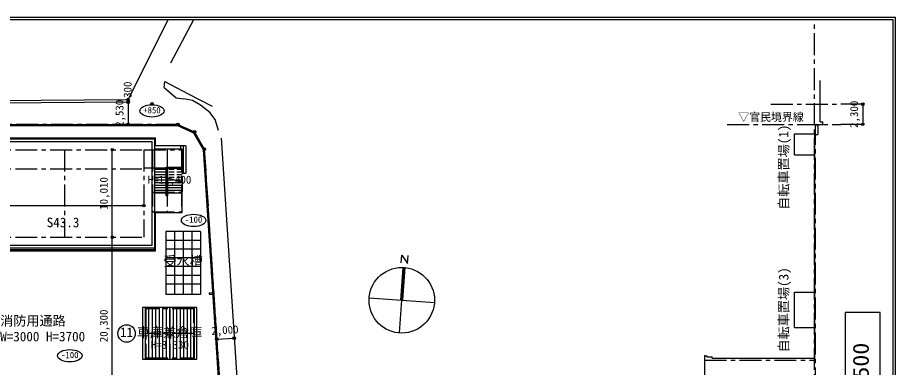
# Model space of a CAD drawing. Units: millimetres at full size, sheet at 1:500. Extents: x -140000 to 140000, y -100000 to 100000.
# Drawn here: x 39486 to 140000, y 59963 to 100000 of the extents above; entities that cross this region are included whole.
import ezdxf
from ezdxf.enums import TextEntityAlignment as Align

# ---------------------------------------------------------------- set-up
doc = ezdxf.new("R2010")
doc.units = ezdxf.units.MM
doc.header["$LTSCALE"] = 500
doc.header["$PDMODE"] = 32
doc.header["$PDSIZE"] = 300
for name, pattern in [('CHAIN1', [8, 5, -1, 1, -1]), ('DASHED1', [1.8, 1.2, -0.6]), ('DOUBLE_CHAIN1', [8.8, 5, -1, 0.6, -0.6, 0.6, -1])]:
    doc.linetypes.add(name, pattern=pattern)
for name, color, linetype in [('2-B', 7, 'Continuous'), ('5-0', 4, 'CHAIN1'), ('5-3', 6, 'Continuous'), ('5-7', 7, 'Continuous'), ('5-9', 4, 'Continuous'), ('5-A', 3, 'Continuous'), ('5-B', 7, 'Continuous'), ('5-C', 4, 'Continuous'), ('7-0', 4, 'CHAIN1'), ('7-1', 6, 'Continuous'), ('7-8', 5, 'Continuous'), ('7-A', 3, 'Continuous'), ('7-B', 7, 'Continuous'), ('D-4', 7, 'Continuous'), ('D-8', 7, 'Continuous'), ('D-9', 4, 'Continuous'), ('D-B', 7, 'Continuous'), ('F-0', 5, 'Continuous')]:
    doc.layers.add(name, color=color, linetype=linetype)
doc.styles.add('ＭＳ ゴシック', font='')
doc.styles.get('ＭＳ ゴシック').set_extended_font_data('MS Gothic')

msp = doc.modelspace()

# ---------------------------------------------------------------- linework, layer by layer
at = {"layer": '2-B'}
for p, q in [((50336.1, 74871.2), (50336.1, 84881.2)), ((-24766.9, 78476.2), (53948.1, 78476.2)), ((50336.1, 54571.2), (50336.1, 74871.2))]:
    msp.add_line(p, q, dxfattribs=at)
at = {"layer": '5-0', "color": 7}
for p, q in [((-24766.9, 84881.2), (53948.1, 84881.2)), ((53948.1, 84881.2), (53948.1, 74871.2)), ((-24766.9, 74871.2), (53948.1, 74871.2))]:
    msp.add_line(p, q, dxfattribs=at)
at = {"layer": '5-0'}
for p, q in [((44848.1, 84881.2), (44848.1, 74871.2)), ((53948.1, 84881.2), (58253.1, 84881.2)), ((56598.1, 84881.2), (56598.1, 77751.2)), ((58253.1, 84881.2), (58253.1, 77751.2)), ((-24766.9, 82681.2), (53948.1, 82681.2)), ((53948.1, 82801.2), (58253.1, 82801.2)), ((54943.1, 80001.2), (58253.1, 80001.2)), ((54179.3, 66651.2), (54179.3, 61051.2)), ((59679.3, 66651.2), (54179.3, 66651.2)), ((56929.3, 66651.2), (56929.3, 61051.2)), ((59679.3, 61051.2), (59679.3, 66651.2)), ((59679.3, 63851.2), (54179.3, 63851.2)), ((54179.3, 61051.2), (59679.3, 61051.2))]:
    msp.add_line(p, q, dxfattribs=at)
msp.add_lwpolyline([(54943.1, 84881.2), (54943.1, 77751.2), (58253.1, 77751.2)], dxfattribs=at)
at = {"layer": '5-3'}
for p, q in [((-26016.9, 86131.2), (55198.1, 86131.2)), ((-25716.9, 85831.2), (54898.1, 85831.2)), ((54898.1, 73921.2), (54898.1, 85831.2)), ((55198.1, 73621.2), (55198.1, 86131.2)), ((58178.1, 84956.2), (58178.1, 84806.2)), ((58328.1, 84881.2), (58178.1, 84881.2)), ((58328.1, 84806.2), (58328.1, 84956.2)), ((58178.1, 82876.2), (58178.1, 82726.2)), ((58328.1, 82801.2), (58178.1, 82801.2)), ((58328.1, 82726.2), (58328.1, 82876.2)), ((58178.1, 80076.2), (58178.1, 79926.2)), ((58328.1, 80001.2), (58178.1, 80001.2)), ((58328.1, 79926.2), (58328.1, 80076.2)), ((58178.1, 77826.2), (58178.1, 77676.2)), ((58328.1, 77751.2), (58178.1, 77751.2)), ((58328.1, 77676.2), (58328.1, 77826.2)), ((55198.1, 73621.2), (-26016.9, 73621.2)), ((54898.1, 73921.2), (-25716.9, 73921.2))]:
    msp.add_line(p, q, dxfattribs=at)
at = {"layer": '5-3', "color": 4}
for p, q in [((58328.1, 84956.2), (55198.1, 84956.2)), ((58328.1, 82876.2), (58328.1, 84806.2)), ((56498.1, 82601.2), (55198.1, 82601.2)), ((56498.1, 82876.2), (58178.1, 82876.2)), ((56498.1, 79601.2), (56498.1, 82876.2)), ((58178.1, 82726.2), (56540.1, 82726.2)), ((56656.1, 81630.8), (56656.1, 82726.2)), ((56698.1, 81619.5), (56698.1, 82726.2)), ((56498.1, 82301.2), (55198.1, 82301.2)), ((56498.1, 82001.2), (55198.1, 82001.2)), ((56498.1, 81701.2), (55198.1, 81701.2)), ((58479, 81142.3), (56547.2, 81660)), ((56656.1, 79643.2), (56656.1, 81630.8)), ((56698.1, 79601.2), (56698.1, 81619.5)), ((56498.1, 81401.2), (55198.1, 81401.2)), ((56498.1, 81101.2), (55198.1, 81101.2)), ((56498.1, 80801.2), (55198.1, 80801.2)), ((56498.1, 80501.2), (55198.1, 80501.2)), ((57513.1, 81401.2), (56698.1, 81401.2)), ((58328.1, 81101.2), (56698.1, 81101.2)), ((58328.1, 80801.2), (56698.1, 80801.2)), ((58328.1, 80501.2), (56698.1, 80501.2)), ((58328.1, 81182.8), (58328.1, 80076.2)), ((56498.1, 80201.2), (55198.1, 80201.2)), ((56498.1, 79901.2), (55198.1, 79901.2)), ((56698.1, 79601.2), (56498.1, 79601.2)), ((58328.1, 80201.2), (56698.1, 80201.2)), ((58253.1, 79901.2), (56698.1, 79901.2)), ((58328.1, 77826.2), (58328.1, 79926.2)), ((55198.1, 77676.2), (58328.1, 77676.2))]:
    msp.add_line(p, q, dxfattribs=at)
at = {"layer": '5-3', "color": 4, "linetype": 'DASHED1'}
for p, q in [((58328.1, 82601.2), (56698.1, 82601.2)), ((58328.1, 82726.2), (58328.1, 81182.8)), ((58328.1, 82301.2), (56698.1, 82301.2)), ((58328.1, 82001.2), (56698.1, 82001.2)), ((58328.1, 81701.2), (56698.1, 81701.2)), ((58328.1, 81401.2), (57513.1, 81401.2))]:
    msp.add_line(p, q, dxfattribs=at)
at = {"layer": '5-3', "color": 4}
msp.add_lwpolyline([(56656.1, 79643.2), (56540.1, 79643.2), (56540.1, 82876.2)], dxfattribs=at)
at = {"layer": '5-3', "color": 3}
msp.add_lwpolyline([(53779.3, 60891.2), (60009.3, 60891.2), (60009.3, 66811.2), (53779.3, 66811.2)], close=True, dxfattribs=at)
at = {"layer": '5-7'}
for p, q in [((57448.1, 75500), (57448.1, 68300)), ((58448.1, 75500), (58448.1, 68300)), ((59448.1, 75500), (59448.1, 68300)), ((60448.1, 75500), (60448.1, 68300)), ((60448.1, 74500), (56448.1, 74500)), ((60448.1, 73500), (56448.1, 73500)), ((60448.1, 72500), (56448.1, 72500)), ((60448.1, 71500), (56448.1, 71500)), ((60448.1, 70500), (56448.1, 70500)), ((60448.1, 69500), (56448.1, 69500)), ((60448.1, 68300), (56448.1, 68300))]:
    msp.add_line(p, q, dxfattribs=at)
msp.add_lwpolyline([(60448.1, 75500), (56448.1, 75500), (56448.1, 68300)], dxfattribs=at)
at = {"layer": '5-9'}
for p, q in [((-26116.9, 86231.2), (55298.1, 86231.2)), ((55298.1, 85331.2), (55298.1, 86231.2)), ((58753.1, 85331.2), (55198.1, 85331.2)), ((58153.1, 85331.2), (58153.1, 84956.2)), ((58453.1, 85331.2), (58453.1, 82201.2)), ((58753.1, 85331.2), (58753.1, 82201.2)), ((58328.1, 82201.2), (58753.1, 82201.2)), ((55298.1, 73296.2), (55298.1, 77676.2)), ((35798.1, 73446.2), (55148.1, 73446.2)), ((55148.1, 73446.2), (55148.1, 73621.2)), ((35798.1, 73296.2), (55298.1, 73296.2))]:
    msp.add_line(p, q, dxfattribs=at)
at = {"layer": '5-A'}
msp.add_circle((51969.3, 63851.2), 1000, dxfattribs=at)
at = {"layer": '5-B'}
for p in [(50336.1, 84881.2), (53948.1, 78476.2), (50336.1, 74871.2)]:
    msp.add_point(p, dxfattribs=at)
at = {"layer": '5-C'}
for p, q in [((54094.3, 66811.2), (54094.3, 60891.2)), ((54494.3, 66811.2), (54494.3, 60891.2)), ((54894.3, 66811.2), (54894.3, 60891.2)), ((55294.3, 66811.2), (55294.3, 60891.2)), ((55694.3, 66811.2), (55694.3, 60891.2)), ((56094.3, 66811.2), (56094.3, 60891.2)), ((56494.3, 66811.2), (56494.3, 60891.2)), ((56894.3, 66811.2), (56894.3, 60891.2)), ((57294.3, 66811.2), (57294.3, 60891.2)), ((57694.3, 66811.2), (57694.3, 60891.2)), ((58094.3, 66811.2), (58094.3, 60891.2)), ((58494.3, 66811.2), (58494.3, 60891.2)), ((58894.3, 66811.2), (58894.3, 60891.2)), ((59294.3, 66811.2), (59294.3, 60891.2)), ((59694.3, 66811.2), (59694.3, 60891.2))]:
    msp.add_line(p, q, dxfattribs=at)
at = {"layer": '7-0'}
for p, q in [((130750, -299.3), (130750, 99750)), ((130850, 5454.8), (130850, 87781.2))]:
    msp.add_line(p, q, dxfattribs=at)
at = {"layer": '7-1'}
for p, q in [((128450, 84281.2), (130750, 84281.2)), ((128450, 64523.7), (128450, 68573.7)), ((128450, 68573.7), (130750, 68573.7)), ((128450, 64523.7), (130750, 64523.7)), ((118150, 61331.2), (118150, 24231.2)), ((130730, 62281.2), (130715.3, 61006.2)), ((130730, 62281.2), (130750, 62281.2)), ((118202.2, 61281.2), (118411, 61281.2)), ((118411, 61281.2), (118411, 61181.2)), ((118411, 61181.2), (119008.8, 61181.2)), ((119008.8, 61006.2), (119008.8, 61181.2)), ((119008.8, 61006.2), (130715.3, 61006.2))]:
    msp.add_line(p, q, dxfattribs=at)
for points in [[(128450, 84281.2), (128450, 86681.2), (130750, 86681.2)], [(118150, 61331.2), (118202.2, 61331.2), (118202.2, 61281.2)]]:
    msp.add_lwpolyline(points, dxfattribs=at)
at = {"layer": '7-8'}
for p, q in [((131400, 88081.2), (131400, 92781.2)), ((131000, 87761.2), (131700, 87761.2)), ((131400, 88081.2), (131700, 88081.2)), ((131700, 87761.2), (131700, 88081.2)), ((130750, 86601.2), (130750, 62281.2)), ((130750, 86601.2), (131100, 86601.2))]:
    msp.add_line(p, q, dxfattribs=at)
at = {"layer": '7-8', "color": 7, "linetype": 'CHAIN1'}
for p, q in [((125750, 90081.2), (133750, 90081.2)), ((120750, 87781.2), (133750, 87781.2))]:
    msp.add_line(p, q, dxfattribs=at)
at = {"layer": '7-8', "color": 4, "linetype": 'CHAIN1'}
msp.add_line((118150, 60781.2), (130750, 60781.2), dxfattribs=at)
at = {"layer": '7-8'}
msp.add_lwpolyline([(131000, 87761.2), (131000, 87641.2), (131100, 87641.2), (131100, 86601.2)], dxfattribs=at)
at = {"layer": '7-A', "color": 5}
for p, q in [((134250, 66240.9), (134250, 26240.9)), ((138250, 66240.9), (134250, 66240.9))]:
    msp.add_line(p, q, dxfattribs=at)
msp.add_lwpolyline([(134250, 26240.9), (138250, 26240.9), (138250, 66240.9)], dxfattribs=at)
at = {"layer": '7-B'}
for p, q in [((136250, 90081.2), (133750, 90081.2)), ((136250, 90081.2), (136250, 87781.2)), ((136250, 87781.2), (133750, 87781.2))]:
    msp.add_line(p, q, dxfattribs=at)
for p in [(136250, 90081.2), (136250, 87781.2)]:
    msp.add_point(p, dxfattribs=at)
at = {"layer": 'D-4', "linetype": 'DOUBLE_CHAIN1'}
for p in [(-61437.2, 87701.2), (59678.2, 86853.4)]:
    msp.add_line(p, (57815.1, 87701.2), dxfattribs=at)
msp.add_lwpolyline([(59678.2, 86853.4), (60790.3, 84913.9), (61860.9, 68617.6)], dxfattribs=at)
at = {"layer": 'D-4'}
for centre in [(40307.8, 87701.2), (42307.8, 87701.2), (44307.8, 87701.2), (46307.8, 87701.2), (48307.8, 87701.2), (50307.8, 87701.2), (52307.8, 87701.2), (54307.8, 87701.2), (56307.8, 87701.2), (57815.1, 87701.2), (59678.2, 86853.4), (60790.3, 84913.9), (60943.1, 82587.5), (61074.2, 80591.8), (61205.3, 78596.1), (61336.5, 76600.4), (61467.6, 74604.7), (61598.7, 72609), (61729.8, 70613.3), (61860.9, 68617.6)]:
    msp.add_circle(centre, 30, dxfattribs=at)
at = {"layer": 'D-8'}
for p, q in [((52133.8, 90611.2), (56724.2, 99750)), ((59617.4, 99750), (56978.3, 94780)), ((-11473.4, 90131.2), (52133.8, 90611.2)), ((52133.8, 90311.2), (52133.8, 90611.2)), ((59013.4, 91269), (61759.9, 89862.3)), ((52133.8, 90311.2), (-11471.1, 89831.2)), ((62106.5, 88345.7), (61493.8, 89130.9)), ((62510.9, 87074.7), (62106.5, 88345.7)), ((62790.9, 86189.2), (66380.7, 31551))]:
    msp.add_line(p, q, dxfattribs=at)
at = {"layer": 'D-8', "linetype": 'CHAIN1'}
msp.add_line((57832.4, 87781.2), (-62151.7, 87781.2), dxfattribs=at)
at = {"layer": 'D-8', "color": 6}
for p, q in [((83420.1, 71917.1), (83482.6, 72811)), ((83482.6, 72811), (84135.2, 71867.1)), ((84135.2, 71867.1), (84197.6, 72761)), ((83219.6, 63911.6), (83742.8, 71393.4)), ((83356.5, 67661.2), (83617.9, 71400)), ((83418.8, 67656.8), (83680.4, 71397.2)), ((83543.5, 67648.1), (83805.1, 71388.5)), ((83605.9, 67643.8), (83867.3, 71382.6)), ((79740.3, 67914.1), (87222, 67390.9))]:
    msp.add_line(p, q, dxfattribs=at)
at = {"layer": 'D-8'}
for points in [[(56262.7, 92004.6), (56362.9, 92666.3), (59013.4, 91269)], [(56262.7, 92004.6), (57663.8, 90798.8), (58480.5, 90719.1)], [(61493.8, 89130.9), (60433.6, 89978), (59523.3, 90502), (58480.5, 90719.1)]]:
    msp.add_lwpolyline(points, dxfattribs=at)
at = {"layer": 'D-8', "linetype": 'CHAIN1'}
msp.add_lwpolyline([(57832.4, 87781.2), (59734.7, 86915.6), (60868.9, 84937.7), (64381.9, 31467)], dxfattribs=at)
at = {"layer": 'D-8', "color": 6}
msp.add_circle((83481.2, 67652.5), 3750, dxfattribs=at)
at = {"layer": 'D-8', "color": 4}
for p in [(57832.4, 87781.2), (59734.7, 86915.6), (60868.9, 84937.7)]:
    msp.add_point(p, dxfattribs=at)
at = {"layer": 'D-9', "color": 7}
msp.add_line((61408.5, 68487.7), (61927.4, 68521.7), dxfattribs=at)
for points in [[(-61510.9, 87761.2), (57828.1, 87761.2), (59720.6, 86900)], [(-61363.5, 87641.2), (57802.1, 87641.2), (59635.7, 86806.8)], [(59635.7, 86806.8), (60731.3, 84896.1), (64242, 31461.2)], [(59720.6, 86900), (60849.2, 84931.7), (64362, 31466.2)], [(61408.5, 68487.7), (61418.3, 68338), (61817.5, 68364.2)]]:
    msp.add_lwpolyline(points, dxfattribs=at)
at = {"layer": 'D-B'}
for p, q in [((52133.8, 90611.2), (52134.6, 90311.2)), ((52134.6, 90311.2), (52141.2, 87781.2)), ((62297.6, 63191.6), (64293.3, 63322.7))]:
    msp.add_line(p, q, dxfattribs=at)
for centre, major_axis in [((54878.2, 89318.2), (1400, 0)), ((59643, 76792.6), (-1400, 0)), ((45468.6, 61302.6), (-1400, 0))]:
    msp.add_ellipse(centre, major_axis=major_axis, ratio=0.5, dxfattribs=at)
for p in [(52133.8, 90611.2), (52134.6, 90311.2), (54878.2, 90118.2), (52141.2, 87781.2), (62297.6, 63191.6), (64293.3, 63322.7)]:
    msp.add_point(p, dxfattribs=at)
at = {"layer": 'F-0'}
for p, q in [((140000, 100000), (-140000, 100000)), ((139750, 99750), (-139750, 99750)), ((139750, -99750), (139750, 99750)), ((140000, -100000), (140000, 100000))]:
    msp.add_line(p, q, dxfattribs=at)

# ---------------------------------------------------------------- texts
at = {"layer": '5-A', "style": 'ＭＳ ゴシック'}
for s, p in [('S43.3', (42823.1, 75678.7)), ('受水槽', (56198.1, 71250)), ('消防用通路', (37497.1, 64421.2)), ('11', (51219.3, 63101.2)), ('車庫兼倉庫', (53144.3, 63101.2)), ('W=3000 H=3700', (37497.1, 62621.2))]:
    msp.add_text(s, height=1100, dxfattribs=at).set_placement(p, align=Align.BOTTOM_LEFT)
at = {"layer": '5-B', "style": 'ＭＳ ゴシック'}
for s, p in [('10,010', (50086.1, 78001.2)), ('20,300', (50086.1, 62846.2))]:
    msp.add_text(s, height=916.4, rotation=90, dxfattribs=at).set_placement(p, align=Align.BOTTOM_LEFT)
for s, p in [('H=11,400', (54396.3, 80716.2)), ('H=3,330', (54741.8, 61826.2))]:
    msp.add_text(s, height=916.4, dxfattribs=at).set_placement(p, align=Align.BOTTOM_LEFT)
at = {"layer": '7-8', "color": 7, "style": 'ＭＳ ゴシック'}
msp.add_text('▽官民境界線', height=916.4, dxfattribs=at).set_placement((122000, 87881.2), align=Align.BOTTOM_LEFT)
at = {"layer": '7-A', "style": 'ＭＳ ゴシック'}
for s, p in [('自転車置場(1)', (128083.1, 78001.2)), ('自転車置場(3)', (128083.1, 61673.7))]:
    msp.add_text(s, height=1100, rotation=90, dxfattribs=at).set_placement(p, align=Align.BOTTOM_LEFT)
at = {"layer": '7-A', "style": 'ＭＳ ゴシック', "width": 1.1}
msp.add_text('ｂ－敷地断面図\u3000\u30001／500', height=1833, rotation=90, dxfattribs=at).set_placement((137500, 29803.4), align=Align.BOTTOM_LEFT)
at = {"layer": '7-B', "style": 'ＭＳ ゴシック'}
msp.add_text('2,300', height=916.4, rotation=90, dxfattribs=at).set_placement((136000, 87368.7), align=Align.BOTTOM_LEFT)
at = {"layer": 'D-B', "style": 'ＭＳ ゴシック'}
for s, rotation, p in [('300', 90.149, (52820.3, 90809.9)), ('2,530', 90.149, (51892, 87483)), ('2,000', 3.759, (61719.9, 63404.2))]:
    msp.add_text(s, height=916.4, rotation=rotation, dxfattribs=at).set_placement(p, align=Align.BOTTOM_LEFT)
at = {"layer": 'D-B', "color": 4, "style": 'ＭＳ ゴシック'}
for s, p in [('+850', (53878.2, 88818.2)), ('-100', (58643, 76292.6)), ('-100', (44468.6, 60802.6))]:
    msp.add_text(s, height=733.1, dxfattribs=at).set_placement(p, align=Align.BOTTOM_LEFT)

doc.saveas('drawing.dxf')
